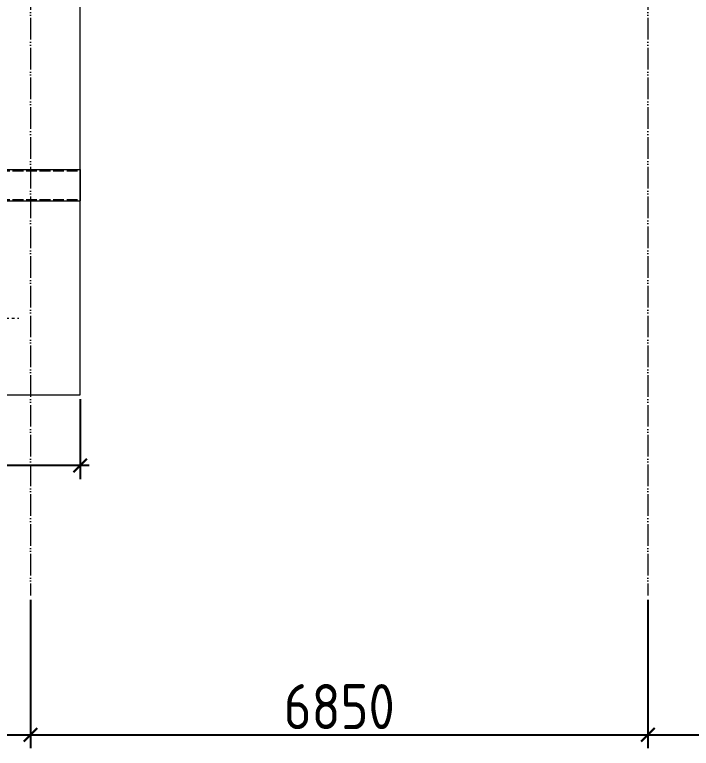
# Model space of a CAD drawing. Header units: millimetres. Extents: x 163705 to 1616509, y 81827 to 302547.
# Drawn here: x 1449659 to 1457167, y 133638 to 141775 of the extents above; entities that cross this region are included whole.
import ezdxf

# ---------------------------------------------------------------- set-up
doc = ezdxf.new("R2010")
doc.units = ezdxf.units.MM
doc.header["$LTSCALE"] = 10
for name, pattern in [('ACAD_ISO02W100', [15, 12, -3]), ('ACAD_ISO05W100', [33, 24, -3, 0, -3, 0, -3]), ('CENTER2', [28.575, 19.05, -3.175, 3.175, -3.175])]:
    doc.linetypes.add(name, pattern=pattern)
for name, color, linetype, lineweight in [('1-中心线', 1, 'CENTER2', 0), ('1-双点线', 8, 'ACAD_ISO05W100', 0), ('1-建筑轮廓', 7, 'Continuous', 20), ('1-标注', 3, 'Continuous', 0), ('1-虚线', 8, 'ACAD_ISO02W100', 0), ('1-设备轮廓', 2, 'Continuous', 18), ('1-钢构', 6, 'Continuous', 0)]:
    doc.layers.add(name, color=color, linetype=linetype, lineweight=lineweight)
doc.styles.add('HZ', font='gbenor.shx', dxfattribs={"bigfont": 'gbcbig.shx'})
doc.dimstyles.new('100$0', dxfattribs={"dimscale": 100, "dimtxt": 5, "dimasz": 1.5, "dimexe": 1.5, "dimexo": 0.5, "dimtad": 1, "dimdec": 0, "dimdsep": 46, "dimtxsty": 'HZ', "dimblk": 'ARCHTICK', "dimcen": 2.5, "dimdle": 1, "dimclrd": 256, "dimclre": 256, "dimadec": 0, "dimazin": 0, "dimtfac": 1, "dimtdec": 0, "dimtmove": 0, "dimatfit": 3, "dimfxl": 0, "dimarcsym": 0})

# ---------------------------------------------------------------- blocks, each defined once
blk = doc.blocks.new('*U296')
for p, q in [((0, 350), (2999.5, 350)), ((0, 350), (0, 0)), ((2999.5, 350), (2999.5, 0)), ((0, 0), (2999.5, 0))]:
    blk.add_line(p, q)
at = {"layer": '1-虚线'}
for p, q in [((0, 334), (2999.5, 334)), ((0, 16), (2999.5, 16))]:
    blk.add_line(p, q, dxfattribs=at)
blk = doc.blocks.new('_ArchTick')
at = {"const_width": 0.15}
blk.add_lwpolyline([(-0.5, -0.5), (0.5, 0.5)], dxfattribs=at)
blk = doc.blocks.new('*D356')
at = {"layer": '1-标注', "lineweight": -2, "transparency": 16777216}
for p, q in [((1443885.6, 135285.1), (1443885.6, 133638.4)), ((1449835.6, 135285.1), (1449835.6, 133638.4)), ((1443785.6, 133788.4), (1449935.6, 133788.4))]:
    blk.add_line(p, q, dxfattribs=at)
at = {"layer": 'Defpoints', "transparency": 16777216}
for p in [(1443885.6, 135335.1), (1449835.6, 135335.1), (1449835.6, 133788.4)]:
    blk.add_point(p, dxfattribs=at)
at = {"layer": '1-标注', "lineweight": -2, "transparency": 16777216, "xscale": 150, "yscale": 150, "zscale": 150, "rotation": 180}
blk.add_blockref('_ArchTick', (1443885.6, 133788.4), dxfattribs=at)
at = {"layer": '1-标注', "lineweight": -2, "transparency": 16777216, "xscale": 150, "yscale": 150, "zscale": 150}
blk.add_blockref('_ArchTick', (1449835.6, 133788.4), dxfattribs=at)
at = {"layer": '1-标注', "transparency": 16777216, "insert": (1446860.6, 134100.9), "char_height": 500, "attachment_point": 5, "style": 'HZ'}
blk.add_mtext('5950', dxfattribs=at)
blk = doc.blocks.new('*D357')
at = {"layer": '1-标注', "lineweight": -2, "transparency": 16777216}
for p, q in [((1449835.6, 135285.1), (1449835.6, 133638.4)), ((1456685.6, 135285.1), (1456685.6, 133638.4)), ((1449735.6, 133788.4), (1456785.6, 133788.4))]:
    blk.add_line(p, q, dxfattribs=at)
at = {"layer": 'Defpoints', "transparency": 16777216}
for p in [(1449835.6, 135335.1), (1456685.6, 135335.1), (1456685.6, 133788.4)]:
    blk.add_point(p, dxfattribs=at)
at = {"layer": '1-标注', "lineweight": -2, "transparency": 16777216, "xscale": 150, "yscale": 150, "zscale": 150, "rotation": 180}
blk.add_blockref('_ArchTick', (1449835.6, 133788.4), dxfattribs=at)
at = {"layer": '1-标注', "lineweight": -2, "transparency": 16777216, "xscale": 150, "yscale": 150, "zscale": 150}
blk.add_blockref('_ArchTick', (1456685.6, 133788.4), dxfattribs=at)
at = {"layer": '1-标注', "transparency": 16777216, "insert": (1453260.6, 134100.9), "char_height": 500, "attachment_point": 5, "style": 'HZ'}
blk.add_mtext('6850', dxfattribs=at)
blk = doc.blocks.new('*D358')
at = {"layer": '1-标注', "lineweight": -2, "transparency": 16777216}
for p, q in [((1456685.6, 135285.1), (1456685.6, 133638.4)), ((1461685.6, 135285.1), (1461685.6, 133638.4)), ((1456585.6, 133788.4), (1461785.6, 133788.4))]:
    blk.add_line(p, q, dxfattribs=at)
at = {"layer": 'Defpoints', "transparency": 16777216}
for p in [(1456685.6, 135335.1), (1461685.6, 135335.1), (1461685.6, 133788.4)]:
    blk.add_point(p, dxfattribs=at)
at = {"layer": '1-标注', "lineweight": -2, "transparency": 16777216, "xscale": 150, "yscale": 150, "zscale": 150, "rotation": 180}
blk.add_blockref('_ArchTick', (1456685.6, 133788.4), dxfattribs=at)
at = {"layer": '1-标注', "lineweight": -2, "transparency": 16777216, "xscale": 150, "yscale": 150, "zscale": 150}
blk.add_blockref('_ArchTick', (1461685.6, 133788.4), dxfattribs=at)
at = {"layer": '1-标注', "transparency": 16777216, "insert": (1459185.6, 134100.9), "char_height": 500, "attachment_point": 5, "style": 'HZ'}
blk.add_mtext('5000', dxfattribs=at)
blk = doc.blocks.new('*D476')
at = {"layer": '1-标注', "lineweight": -2, "transparency": 16777216}
for p, q in [((1447386.1, 137509.6), (1447386.1, 136624.2)), ((1450385.6, 137509.6), (1450385.6, 136624.2)), ((1450485.6, 136774.2), (1447286.1, 136774.2))]:
    blk.add_line(p, q, dxfattribs=at)
at = {"layer": 'Defpoints', "transparency": 16777216}
for p in [(1447386.1, 137559.6), (1450385.6, 137559.6), (1447386.1, 136774.2)]:
    blk.add_point(p, dxfattribs=at)
at = {"layer": '1-标注', "lineweight": -2, "transparency": 16777216, "xscale": 150, "yscale": 150, "zscale": 150, "rotation": 180}
blk.add_blockref('_ArchTick', (1447386.1, 136774.2), dxfattribs=at)
at = {"layer": '1-标注', "lineweight": -2, "transparency": 16777216, "xscale": 150, "yscale": 150, "zscale": 150}
blk.add_blockref('_ArchTick', (1450385.6, 136774.2), dxfattribs=at)
at = {"layer": '1-标注', "transparency": 16777216, "insert": (1448885.9, 137086.7), "char_height": 500, "attachment_point": 5, "style": 'HZ'}
blk.add_mtext('3000', dxfattribs=at)
blk = doc.blocks.new('NE50-正视图')
at = {"layer": '1-中心线'}
blk.add_line((2488.2, 850), (2789.9, 850), dxfattribs=at)

msp = doc.modelspace()

# ---------------------------------------------------------------- linework, layer by layer
at = {"layer": '1-双点线'}
for p, q in [((1449835.648, 143059.632), (1449835.648, 135335.06)), ((1456685.648, 143059.632), (1456685.648, 135335.06))]:
    msp.add_line(p, q, dxfattribs=at)
at = {"layer": '1-建筑轮廓'}
msp.add_lwpolyline([(1442285.648, 143059.632), (1442285.648, 140059.632), (1447386.148, 140059.632), (1447386.148, 137559.632), (1450385.648, 137559.632), (1450385.648, 143059.632)], dxfattribs=at)

# ---------------------------------------------------------------- block references
at = {"layer": '1-设备轮廓'}
msp.add_blockref('NE50-正视图', (1446915.978, 137559.632), dxfattribs=at)
at = {"layer": '1-钢构'}
msp.add_blockref('*U296', (1447386.148, 139709.632), dxfattribs=at)

# ---------------------------------------------------------------- dimensions: what is measured, and where the dimension line sits
at = {"layer": '1-标注'}
for base, p1, p2, picture, middle in [((1447386.14807, 136774.17504), (1450385.64811, 137559.63173), (1447386.14807, 137559.63173), '*D476', (1448885.89809, 137086.67504)), ((1449835.648, 133788.354), (1443885.648, 135335.06), (1449835.648, 135335.06), '*D356', (1446860.648, 134100.854)), ((1456685.648, 133788.354), (1449835.648, 135335.06), (1456685.648, 135335.06), '*D357', (1453260.648, 134100.854)), ((1461685.648, 133788.354), (1456685.648, 135335.06), (1461685.648, 135335.06), '*D358', (1459185.648, 134100.854))]:
    dim = msp.add_linear_dim(base=base, p1=p1, p2=p2, dimstyle='100$0', override={"dimtol": 0, "dimlim": 0, "dimtdec": 8, "dimtix": 1}, dxfattribs=at)
    dim.commit()
    dim.dimension.update_dxf_attribs({"geometry": picture, "text_midpoint": middle})

doc.saveas('drawing.dxf')
